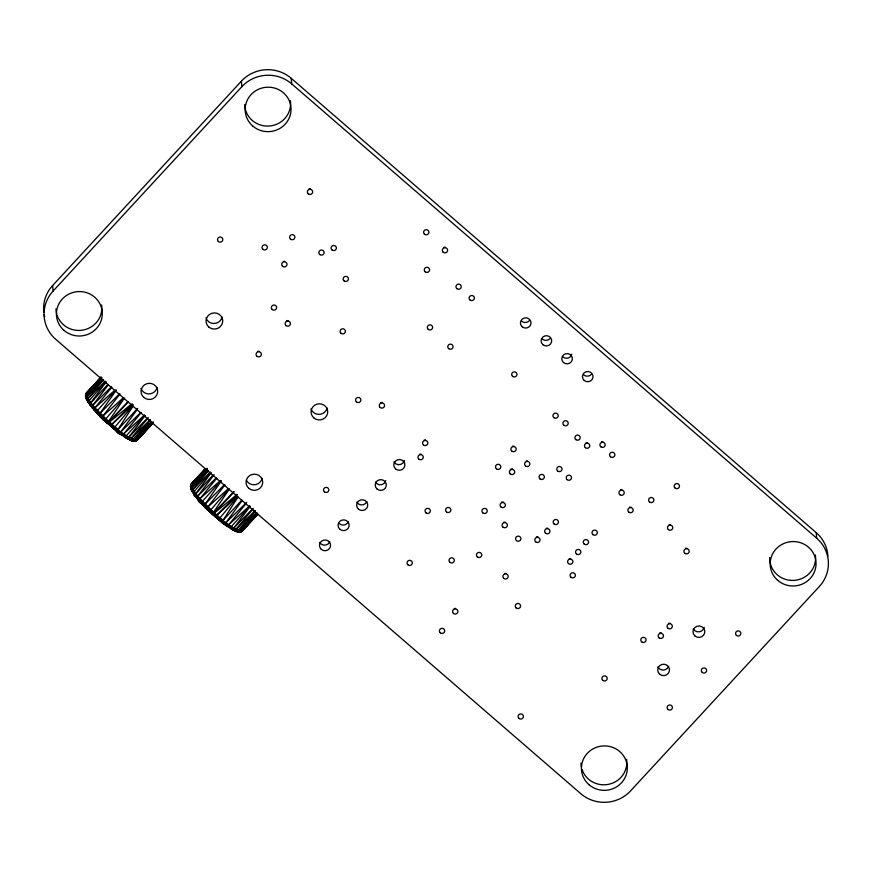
<?xml version="1.0" encoding="UTF-8"?>
<svg xmlns="http://www.w3.org/2000/svg" width="872" height="872" viewBox="0 0 872 872"><rect width="100%" height="100%" fill="white"/><g stroke="black" fill="none" stroke-linecap="round" stroke-linejoin="round"><path stroke-width="1.31" d="M103.386 379.974L87.712 398.82L87.265 400.51L89.271 403.747L88.541 402.461L89.02 400.826L105.763 381.456M123.879 397.992L105.85 418.865C104.716 422.942 99.702 417.83 102.918 416.02L119.911 394.079M228.878 488.854L209.433 511.493L215.101 516.715L237.206 494.675M214.087 474.717L197.868 495.983C195.241 498.424 201.792 507.177 202.489 501.269L220.921 480.745M152.687 423.52L137.525 439.935C129.012 443.892 120.903 431.389 114.014 427.912C103.441 418.647 92.661 408.946 85.565 396.673L86.23 393.163L100.847 377.347M152.611 423.16L136.893 440.316C124.511 437.461 115.377 426.713 105.85 418.865C98.874 411.017 88.617 403.791 86.23 393.163L101.054 377.227M88.977 403.496L86.415 399.223L86.437 397.033M207.503 468.831L191.731 487.939L191.317 489.672L192.167 491.154L190.652 486.707M204.931 469.201L190.946 484.418C193.955 496.244 205.498 504.234 213.542 512.878C222.175 519.69 230.426 529.217 241.544 531.506L257.447 514.12M241.893 531.179C229.51 528.334 220.376 517.587 210.85 509.738C203.874 501.891 193.617 494.653 191.23 484.036L205.127 469.092M100.4 378.175L85.848 394.406L85.456 396.215L87.167 400.281L86.59 399.627M191.001 489.094L190.848 485.279L205.4 469.049M191.786 485.508L190.543 486.238L190.946 484.418M205.105 469.005L191.698 483.491L191.099 486.184M101.457 378.568L86.404 395.212L85.816 397.806M224.562 484.592L205.127 504.06C202.108 506.065 206.98 511.221 207.928 506.894L224.922 484.941M98.983 415.061C106.678 421.59 95.822 415.748 100.127 413.197L119.562 393.719M191.84 484.549L205.073 469.3M86.59 398.918L86.731 397.065L101.643 379.004M104.422 420.62L110.493 425.71L132.206 403.801M150.398 419.988L132.947 439.423C131.748 441.603 127.377 438.572 131.258 440.469L135.694 441.058L136.599 439.989L135.236 441.156M134.757 441.167L137.046 439.804M137.525 439.935L152.055 423.487M190.488 486.151C200.931 505.629 219.417 521.478 238.841 531.811L241.326 531.56L257.502 514.469M241.326 531.56L241.969 529.653M241.773 531.375L242.372 529.391M242.176 531.124L249.043 523.211M144.523 415.05L123.726 433.842C121.579 436.719 112.27 430.714 117.993 429.482L133.002 406.199M221.139 521.576C213.923 514.524 220.736 524.704 222.992 520.355L238.002 497.073M107.278 423.28L124.249 398.341M215.319 516.693L212.256 514.131L229.26 489.203M100.127 413.197L116.249 390.22M205.127 504.06L221.248 481.093M88.606 402.842C93.195 408.401 88.312 404.75 90.939 402.69L106.101 381.925M210.762 472.33L194.314 491.328C192.363 493.748 195.23 499.776 195.938 493.563L211.1 472.798M121.644 434.877C117.48 432.24 118.243 433.646 120.925 431.771L137.155 409.611M223.962 523.767C216.627 516.965 223.624 526.764 225.924 522.644L242.154 500.484M150.071 419.835L130.658 438.801L128.642 439.335L125.862 437.82L127.301 438.115L128.805 437.221L145.057 415.606M255.071 510.709L235.669 529.664L233.642 530.209L230.862 528.694L232.301 528.988L233.805 528.083L250.057 506.479M90.176 404.979C94.95 410.363 90.208 407.311 92.868 405.12L108.281 384.912M87.211 392.792L100.967 377.434M208.386 470.836L193.006 489.323C190.499 491.318 195.328 495.732 191.317 489.672M131.258 440.469L132.969 440.905L134.582 440.055L150.529 420.271M237.13 531.321L235.92 531.048L237.969 531.778L239.582 530.928L255.529 511.145M92.127 407.606C96.781 412.445 92.454 409.818 95.059 407.704L111.823 387.212M201.617 503.645L199.208 500.92L199.503 499.296L216.823 478.085M123.726 433.842L141.035 412.805M226.655 525.751C219.275 519.287 226.448 528.606 228.726 524.704L246.035 503.667M131.007 438.474L148.338 417.666M236.007 529.348L253.349 508.54M132.62 405.894L114.973 427.018L112.88 428.174L115.932 430.681M237.631 496.757L219.984 517.881L217.946 519.167M85.576 394.417L100.999 377.162M85.968 394.362L85.521 394.896C96.868 414.32 115.235 432.479 136.141 440.883L153.363 422.255M86.088 395.321L86.001 398.221M190.521 485.759L191.775 485.028M191.535 487.045L191.262 489.465M133.34 441.134L135.901 440.349L151.815 422.081M239.724 531.975L237.5 531.615L239.266 532.062L240.912 531.222L256.826 512.954M115.911 389.871L96.923 411.115L96.509 412.609L99.212 415.464L92.018 407.311M255.398 510.861L237.947 530.296C236.258 532.89 231.244 528.596 237.511 531.789M237.903 531.855L240.694 531.931L242.525 530.808L257.611 514.022M207.34 468.46L191.404 486.086L190.815 488.68M250.82 521.249L256.161 515.341M144.85 415.279L126.364 435.662C124.674 438.398 120.728 434.038 126.178 438.006M249.85 506.152L231.374 526.535C229.478 529.337 225.652 524.77 231.527 528.999M43.851 312.459A35.305 34.182 -4.7 0 1 52.647 285.515L241.391 81.151A35.305 34.182 -4.7 0 1 291.237 78.327L816.247 532.672A35.305 34.182 -4.7 0 1 827.899 556.216M53.094 291.063L241.849 86.699A35.305 34.182 -4.7 0 1 291.695 83.876L816.704 538.22A35.305 34.182 -4.7 0 1 819.353 586.485L630.609 790.85A35.305 34.182 -4.7 0 1 580.763 793.673L55.754 339.328A35.305 34.182 -4.7 0 1 53.094 291.063L52.647 285.515M128.097 401.916L109.403 422.146L130.964 404.455M233.979 491.819L214.403 513.019L236.999 494.489M242.525 530.808L257.687 514.393M90.939 402.69L107.877 384.399M195.938 493.563L212.877 475.273M117.993 429.482L137.689 408.368M222.992 520.355L241.795 500.201M87.026 396.695L103.147 379.527M134.582 440.055L151.728 421.808M152.491 423.607L137.449 439.553M192.025 487.568L208.146 470.4M239.582 530.928L256.728 512.682M94.841 384.716L85.947 393.545C88.955 405.382 100.498 413.361 108.542 422.015C117.175 428.817 125.426 438.354 136.533 440.633M96.672 382.786L99.419 379.898M138.659 437.221L141.449 434.278M135.901 440.349L153.341 422.048M190.565 487.535L190.728 484.832L197.094 478.477M203.503 471.73L205.334 469.812M251.114 520.235L255.779 515.33M240.912 531.222L257.425 513.88M86.132 394.035L102.035 377.543M191.142 484.908L207.046 468.406M108.858 421.667L128.02 401.85M213.869 512.54L233.936 491.775M128.805 437.221L147.248 418.32M233.805 528.083L252.259 509.194M87.996 398.45L105.283 381.238M193.006 489.323L210.283 472.112M92.868 405.12L111.3 386.939M197.868 495.983L216.3 477.812M120.925 431.771L140.795 412.412M225.924 522.644L246.743 502.359M111.921 424.402L133.209 404.663M216.921 515.265L237.249 496.43M228.726 524.704L249.523 505.923M102.918 416.02L123.508 397.632M207.928 506.894L228.519 488.505M95.059 407.704L114.635 390.394M200.059 498.566L220.616 480.407M238.797 532.073L241.544 531.506M134.288 441.101L134.898 440.731M239.898 531.604L238.841 531.811M239.756 532.04L240.378 531.669M240.236 532.029L240.857 531.658M110.308 425.819L116.14 430.703M86.982 393.218L85.718 393.97L85.565 396.673M191.404 483.873L192.211 483.666M191.175 484.298L191.993 484.091M132.904 440.981L133.83 440.938M241.141 531.757C220.311 523.32 201.672 505.226 190.63 485.704M192.505 483.284L193.66 483.415M130.92 440.175L132.13 440.447M133.416 440.807L134.724 441.101M134.266 441.199C114.494 431.477 95.353 415.039 85.489 395.278M131.65 440.698L133.798 441.21M236.65 531.571L239.266 532.062M128.642 439.335L127.628 438.725L130.495 440.251M233.642 530.209L232.628 529.587L235.92 531.179M129.721 439.891L132.511 440.916M237.969 531.778C218.959 521.325 200.68 505.88 190.423 486.62M235.091 530.972L237.075 531.724M130.92 440.305L120.925 434.452L121.361 434.812M232.922 529.871L235.495 531.113M234.045 530.252C217.847 520.192 203.329 506.926 192.265 491.372M96.618 412.783L94.209 410.047M124.533 436.654C110.984 427.106 98.503 415.737 88.541 402.461M229.183 527.505L226.12 525.533M199.35 501.128L197.028 498.185M195.306 496.179L197.541 498.904L195.175 495.852M111.583 426.092L113.371 427.596M218.251 519.2L215.101 516.715M212.376 514.066L201.465 503.253M107.376 423.203L101.675 417.786M107.093 422.135L100.269 415.464M206.653 508.801L209.487 511.548M201.508 503.482L204.004 506.12M92.497 406.385L93.936 408.238M193.617 493.705L195.502 496.451M193.758 494.064L194.271 494.62L192.352 491.786M191.415 490.097L192.756 492.495M86.317 398.798L88.061 401.905L87.265 400.51M190.706 488.233L191.851 490.849M85.75 396.455L86.361 397.915M85.707 397.36L86.84 399.976M86.012 397.49L86.263 398.602M816.247 532.672L816.704 538.22M291.237 78.327L291.695 83.876M241.391 81.151L241.849 86.699M44.69 316.852A35.305 34.182 -4.7 0 1 44.2 314.672M290.354 100.596A22.945 22.214 -4.7 0 1 269.546 126.004A22.945 22.214 -4.7 0 1 244.705 104.509M626.608 759.316A22.945 22.214 -4.7 0 1 609.103 784.201A22.945 22.214 -4.7 0 1 582.093 769.584M581.417 767.131A22.945 22.214 -4.7 0 1 580.97 763.218M505.106 522.077A2.66 2.572 -4.7 0 1 503.733 522.154M815.364 554.952A22.945 22.214 -4.7 0 1 793.869 580.403A22.945 22.214 -4.7 0 1 769.725 557.535M101.599 304.971A22.945 22.214 -4.7 0 1 84.094 329.845A22.945 22.214 -4.7 0 1 57.083 315.228M56.713 314.029A22.945 22.214 -4.7 0 1 55.961 308.873M704.216 627.317A5.908 5.723 -4.7 0 1 693.218 628.865M668.628 666.481A5.908 5.723 -4.7 0 1 657.924 667.08M157.069 387.473A8.339 8.077 -4.7 0 1 140.981 388.389M329.736 541.795A5.559 5.385 -4.7 0 1 319.664 542.362M222.088 317.07A8.339 8.077 -4.7 0 1 206.01 317.986M262.069 478.336A8.339 8.077 -4.7 0 1 246.384 480.21M505.913 573.34A2.66 2.572 -4.7 0 1 504.539 573.416M404.325 460.438A5.559 5.385 -4.7 0 1 393.97 461.898M630.903 507.057A2.66 2.572 -4.7 0 1 629.529 507.133M327.098 407.943A8.339 8.077 -4.7 0 1 311.01 408.848M602.933 441.723A2.66 2.572 -4.7 0 1 601.56 441.799M425.58 439.924A2.66 2.572 -4.7 0 1 424.206 440M621.943 489.661A2.66 2.572 -4.7 0 1 620.57 489.737M547.681 528.127A2.66 2.572 -4.7 0 1 546.308 528.203M288.131 320.515A2.66 2.572 -4.7 0 1 286.757 320.602M382.263 402.439A2.66 2.572 -4.7 0 1 380.89 402.515M529.206 320.798A5.297 5.123 -4.7 0 1 521.729 321.223M284.708 261.262A2.66 2.572 -4.7 0 1 283.335 261.338M503.111 501.967A2.66 2.572 -4.7 0 1 501.738 502.043M513.913 446.05A2.66 2.572 -4.7 0 1 512.551 446.126M512.431 468.885A2.66 2.572 -4.7 0 1 511.057 468.962M591.216 374.47A5.297 5.123 -4.7 0 1 583.739 374.895M587.488 442.595A2.66 2.572 -4.7 0 1 586.115 442.682M571.792 354.206A5.297 5.123 -4.7 0 1 563.072 357.008M385.74 480.559A5.559 5.385 -4.7 0 1 375.396 482.02M366.883 501.564A5.559 5.385 -4.7 0 1 356.822 502.13M348.31 521.674A5.559 5.385 -4.7 0 1 339.437 523.723M570.615 558.538A2.66 2.572 -4.7 0 1 569.242 558.614M661.194 632.789A2.66 2.572 -4.7 0 1 659.821 632.865M670.056 623.197A2.66 2.572 -4.7 0 1 668.682 623.273M686.907 548.183A2.66 2.572 -4.7 0 1 685.545 548.259M670.492 524.552A2.66 2.572 -4.7 0 1 669.118 524.628M259.071 351.22A2.66 2.572 -4.7 0 1 257.698 351.296M537.795 536.792A2.66 2.572 -4.7 0 1 536.422 536.869M310.377 188.777A2.66 2.572 -4.7 0 1 309.004 188.853M445.341 247.201A2.66 2.572 -4.7 0 1 443.968 247.277M527.604 460.885A2.66 2.572 -4.7 0 1 526.241 460.961M455.598 608.394A2.66 2.572 -4.7 0 1 454.225 608.471M549.883 338.696A5.297 5.123 -4.7 0 1 542.406 339.11M420.98 454.094A2.66 2.572 -4.7 0 1 419.617 454.17M252.76 126.026A22.945 22.214 -4.7 0 0 290.54 113.905A22.945 22.214 -4.7 0 0 260.99 88.323A22.945 22.214 -4.7 0 0 252.76 126.026M272.228 309.505A2.66 2.572 -4.7 0 0 276.598 308.099A2.66 2.572 -4.7 0 0 273.187 305.135A2.66 2.572 -4.7 0 0 272.228 309.505M218.371 241.5A2.66 2.572 -4.7 0 0 222.742 240.094A2.66 2.572 -4.7 0 0 219.319 237.14A2.66 2.572 -4.7 0 0 218.371 241.5M321.31 549.382A5.559 5.385 -4.7 0 0 330.466 546.45A5.559 5.385 -4.7 0 0 323.305 540.248A5.559 5.385 -4.7 0 0 321.31 549.382M589.025 784.735A22.945 22.214 -4.7 0 0 626.804 772.614A22.945 22.214 -4.7 0 0 597.244 747.042A22.945 22.214 -4.7 0 0 589.025 784.735M449.898 562.298A2.66 2.572 -4.7 0 0 454.268 560.892A2.66 2.572 -4.7 0 0 450.846 557.927A2.66 2.572 -4.7 0 0 449.898 562.298M668.355 529.577A2.66 2.572 -4.7 0 0 672.726 528.181A2.66 2.572 -4.7 0 0 669.304 525.217A2.66 2.572 -4.7 0 0 668.355 529.577M496.375 468.765A2.66 2.572 -4.7 0 0 500.746 467.359A2.66 2.572 -4.7 0 0 497.323 464.405A2.66 2.572 -4.7 0 0 496.375 468.765M423.443 444.949A2.66 2.572 -4.7 0 0 427.814 443.554A2.66 2.572 -4.7 0 0 424.392 440.589A2.66 2.572 -4.7 0 0 423.443 444.949M512.54 376.344A2.66 2.572 -4.7 0 0 516.911 374.949A2.66 2.572 -4.7 0 0 513.488 371.984A2.66 2.572 -4.7 0 0 512.54 376.344M428.207 329.333A2.66 2.572 -4.7 0 0 432.577 327.937A2.66 2.572 -4.7 0 0 429.155 324.973A2.66 2.572 -4.7 0 0 428.207 329.333M256.935 356.245A2.66 2.572 -4.7 0 0 261.306 354.85A2.66 2.572 -4.7 0 0 257.883 351.885A2.66 2.572 -4.7 0 0 256.935 356.245M535.648 541.828A2.66 2.572 -4.7 0 0 540.019 540.422A2.66 2.572 -4.7 0 0 536.607 537.468A2.66 2.572 -4.7 0 0 535.648 541.828M356.452 401.916A2.66 2.572 -4.7 0 0 360.823 400.51A2.66 2.572 -4.7 0 0 357.4 397.556A2.66 2.572 -4.7 0 0 356.452 401.916M477.344 556.881A2.66 2.572 -4.7 0 0 481.715 555.475A2.66 2.572 -4.7 0 0 478.292 552.51A2.66 2.572 -4.7 0 0 477.344 556.881M610.465 456.732A2.66 2.572 -4.7 0 0 614.836 455.337A2.66 2.572 -4.7 0 0 611.414 452.372A2.66 2.572 -4.7 0 0 610.465 456.732M324.395 491.852A2.66 2.572 -4.7 0 0 328.766 490.446A2.66 2.572 -4.7 0 0 325.343 487.492A2.66 2.572 -4.7 0 0 324.395 491.852M344.026 280.849A2.66 2.572 -4.7 0 0 348.397 279.443A2.66 2.572 -4.7 0 0 344.985 276.489A2.66 2.572 -4.7 0 0 344.026 280.849M424.468 234.165A2.66 2.572 -4.7 0 0 428.839 232.77A2.66 2.572 -4.7 0 0 425.416 229.805A2.66 2.572 -4.7 0 0 424.468 234.165M542.864 344.669A5.297 5.123 -4.7 0 0 551.573 341.868A5.297 5.123 -4.7 0 0 544.76 335.96A5.297 5.123 -4.7 0 0 542.864 344.669M377.042 489.039A5.559 5.385 -4.7 0 0 386.198 486.107A5.559 5.385 -4.7 0 0 379.037 479.905A5.559 5.385 -4.7 0 0 377.042 489.039M522.186 326.771A5.297 5.123 -4.7 0 0 530.906 323.981A5.297 5.123 -4.7 0 0 524.083 318.073A5.297 5.123 -4.7 0 0 522.186 326.771M563.53 362.556A5.297 5.123 -4.7 0 0 572.25 359.755A5.297 5.123 -4.7 0 0 565.427 353.858A5.297 5.123 -4.7 0 0 563.53 362.556M469.954 299.979A2.66 2.572 -4.7 0 0 474.324 298.573A2.66 2.572 -4.7 0 0 470.913 295.619A2.66 2.572 -4.7 0 0 469.954 299.979M502.959 527.113A2.66 2.572 -4.7 0 0 507.33 525.707A2.66 2.572 -4.7 0 0 503.907 522.742A2.66 2.572 -4.7 0 0 502.959 527.113M584.153 544.041A2.66 2.572 -4.7 0 0 588.524 542.635A2.66 2.572 -4.7 0 0 585.101 539.681A2.66 2.572 -4.7 0 0 584.153 544.041M641.661 641.836A2.66 2.572 -4.7 0 0 646.032 640.429A2.66 2.572 -4.7 0 0 642.61 637.476A2.66 2.572 -4.7 0 0 641.661 641.836M777.769 580.371A22.945 22.214 -4.7 0 0 815.549 568.25A22.945 22.214 -4.7 0 0 785.999 542.678A22.945 22.214 -4.7 0 0 777.769 580.371M518.993 718.397A2.66 2.572 -4.7 0 0 523.364 716.991A2.66 2.572 -4.7 0 0 519.941 714.037A2.66 2.572 -4.7 0 0 518.993 718.397M600.786 446.758A2.66 2.572 -4.7 0 0 605.157 445.352A2.66 2.572 -4.7 0 0 601.745 442.387A2.66 2.572 -4.7 0 0 600.786 446.758M675.059 488.048A2.66 2.572 -4.7 0 0 679.43 486.641A2.66 2.572 -4.7 0 0 676.018 483.688A2.66 2.572 -4.7 0 0 675.059 488.048M64.016 330.39A22.945 22.214 -4.7 0 0 101.795 318.269A22.945 22.214 -4.7 0 0 72.245 292.698A22.945 22.214 -4.7 0 0 64.016 330.39M694.951 635.982A5.908 5.723 -4.7 0 0 704.674 632.865A5.908 5.723 -4.7 0 0 697.066 626.281A5.908 5.723 -4.7 0 0 694.951 635.982M585.352 447.63A2.66 2.572 -4.7 0 0 589.723 446.224A2.66 2.572 -4.7 0 0 586.3 443.27A2.66 2.572 -4.7 0 0 585.352 447.63M659.646 674.198A5.908 5.723 -4.7 0 0 669.38 671.08A5.908 5.723 -4.7 0 0 661.772 664.497A5.908 5.723 -4.7 0 0 659.646 674.198M456.83 288.621A2.66 2.572 -4.7 0 0 461.201 287.215A2.66 2.572 -4.7 0 0 457.778 284.261A2.66 2.572 -4.7 0 0 456.83 288.621M143.793 397.425A8.339 8.077 -4.7 0 0 157.527 393.021A8.339 8.077 -4.7 0 0 146.79 383.724A8.339 8.077 -4.7 0 0 143.793 397.425M208.822 327.022A8.339 8.077 -4.7 0 0 222.545 322.618A8.339 8.077 -4.7 0 0 211.809 313.321A8.339 8.077 -4.7 0 0 208.822 327.022M340.985 333.257A2.66 2.572 -4.7 0 0 345.356 331.851A2.66 2.572 -4.7 0 0 341.933 328.897A2.66 2.572 -4.7 0 0 340.985 333.257M503.776 578.376A2.66 2.572 -4.7 0 0 508.147 576.97A2.66 2.572 -4.7 0 0 504.725 574.016A2.66 2.572 -4.7 0 0 503.776 578.376M628.756 512.093A2.66 2.572 -4.7 0 0 633.127 510.687A2.66 2.572 -4.7 0 0 629.704 507.722A2.66 2.572 -4.7 0 0 628.756 512.093M248.793 488.298A8.339 8.077 -4.7 0 0 262.526 483.895A8.339 8.077 -4.7 0 0 251.79 474.597A8.339 8.077 -4.7 0 0 248.793 488.298M395.626 468.929A5.559 5.385 -4.7 0 0 404.782 465.986A5.559 5.385 -4.7 0 0 397.621 459.795A5.559 5.385 -4.7 0 0 395.626 468.929M313.822 417.895A8.339 8.077 -4.7 0 0 327.545 413.492A8.339 8.077 -4.7 0 0 316.808 404.194A8.339 8.077 -4.7 0 0 313.822 417.895M619.796 494.686A2.66 2.572 -4.7 0 0 624.167 493.29A2.66 2.572 -4.7 0 0 620.744 490.326A2.66 2.572 -4.7 0 0 619.796 494.686M554.036 523.952A2.66 2.572 -4.7 0 0 558.407 522.546A2.66 2.572 -4.7 0 0 554.984 519.592A2.66 2.572 -4.7 0 0 554.036 523.952M446.464 511.908A2.66 2.572 -4.7 0 0 450.835 510.512A2.66 2.572 -4.7 0 0 447.412 507.548A2.66 2.572 -4.7 0 0 446.464 511.908M500.964 507.003A2.66 2.572 -4.7 0 0 505.335 505.597A2.66 2.572 -4.7 0 0 501.923 502.632A2.66 2.572 -4.7 0 0 500.964 507.003M319.708 254.515A2.66 2.572 -4.7 0 0 324.079 253.109A2.66 2.572 -4.7 0 0 320.656 250.155A2.66 2.572 -4.7 0 0 319.708 254.515M553.807 417.59A2.66 2.572 -4.7 0 0 558.178 416.184A2.66 2.572 -4.7 0 0 554.766 413.23A2.66 2.572 -4.7 0 0 553.807 417.59M407.911 564.805A2.66 2.572 -4.7 0 0 412.282 563.41A2.66 2.572 -4.7 0 0 408.859 560.445A2.66 2.572 -4.7 0 0 407.911 564.805M516.159 607.926A2.66 2.572 -4.7 0 0 520.53 606.531A2.66 2.572 -4.7 0 0 517.107 603.566A2.66 2.572 -4.7 0 0 516.159 607.926M545.534 533.152A2.66 2.572 -4.7 0 0 549.905 531.757A2.66 2.572 -4.7 0 0 546.493 528.792A2.66 2.572 -4.7 0 0 545.534 533.152M285.994 325.55A2.66 2.572 -4.7 0 0 290.365 324.144A2.66 2.572 -4.7 0 0 286.942 321.19A2.66 2.572 -4.7 0 0 285.994 325.55M262.93 249.305A2.66 2.572 -4.7 0 0 267.301 247.899A2.66 2.572 -4.7 0 0 263.889 244.945A2.66 2.572 -4.7 0 0 262.93 249.305M380.127 407.464A2.66 2.572 -4.7 0 0 384.498 406.069A2.66 2.572 -4.7 0 0 381.075 403.104A2.66 2.572 -4.7 0 0 380.127 407.464M557.622 470.989A2.66 2.572 -4.7 0 0 561.993 469.583A2.66 2.572 -4.7 0 0 558.571 466.629A2.66 2.572 -4.7 0 0 557.622 470.989M448.633 348.626A2.66 2.572 -4.7 0 0 453.004 347.23A2.66 2.572 -4.7 0 0 449.592 344.266A2.66 2.572 -4.7 0 0 448.633 348.626M567.094 479.644A2.66 2.572 -4.7 0 0 571.465 478.248A2.66 2.572 -4.7 0 0 568.053 475.284A2.66 2.572 -4.7 0 0 567.094 479.644M282.572 266.298A2.66 2.572 -4.7 0 0 286.942 264.892A2.66 2.572 -4.7 0 0 283.52 261.938A2.66 2.572 -4.7 0 0 282.572 266.298M667.996 709.459A2.66 2.572 -4.7 0 0 672.367 708.053A2.66 2.572 -4.7 0 0 668.944 705.099A2.66 2.572 -4.7 0 0 667.996 709.459M736.415 635.372A2.66 2.572 -4.7 0 0 740.786 633.966A2.66 2.572 -4.7 0 0 737.374 631.012A2.66 2.572 -4.7 0 0 736.415 635.372M511.777 451.075A2.66 2.572 -4.7 0 0 516.148 449.68A2.66 2.572 -4.7 0 0 512.725 446.715A2.66 2.572 -4.7 0 0 511.777 451.075M702.211 672.41A2.66 2.572 -4.7 0 0 706.582 671.015A2.66 2.572 -4.7 0 0 703.159 668.05A2.66 2.572 -4.7 0 0 702.211 672.41M331.96 249.948A2.66 2.572 -4.7 0 0 336.33 248.542A2.66 2.572 -4.7 0 0 332.908 245.588A2.66 2.572 -4.7 0 0 331.96 249.948M510.284 473.91A2.66 2.572 -4.7 0 0 514.654 472.515A2.66 2.572 -4.7 0 0 511.243 469.55A2.66 2.572 -4.7 0 0 510.284 473.91M563.792 425.187A2.66 2.572 -4.7 0 0 568.163 423.792A2.66 2.572 -4.7 0 0 564.74 420.827A2.66 2.572 -4.7 0 0 563.792 425.187M584.196 380.443A5.297 5.123 -4.7 0 0 592.916 377.641A5.297 5.123 -4.7 0 0 586.093 371.745A5.297 5.123 -4.7 0 0 584.196 380.443M592.884 534.591A2.66 2.572 -4.7 0 0 597.255 533.184A2.66 2.572 -4.7 0 0 593.832 530.22A2.66 2.572 -4.7 0 0 592.884 534.591M482.805 512.867A2.66 2.572 -4.7 0 0 487.175 511.472A2.66 2.572 -4.7 0 0 483.764 508.507A2.66 2.572 -4.7 0 0 482.805 512.867M358.468 509.161A5.559 5.385 -4.7 0 0 367.624 506.218A5.559 5.385 -4.7 0 0 360.463 500.027A5.559 5.385 -4.7 0 0 358.468 509.161M425.928 512.823A2.66 2.572 -4.7 0 0 430.299 511.428A2.66 2.572 -4.7 0 0 426.877 508.463A2.66 2.572 -4.7 0 0 425.928 512.823M339.895 529.271A5.559 5.385 -4.7 0 0 349.04 526.339A5.559 5.385 -4.7 0 0 341.889 520.137A5.559 5.385 -4.7 0 0 339.895 529.271M516.464 540.618A2.66 2.572 -4.7 0 0 520.835 539.212A2.66 2.572 -4.7 0 0 517.412 536.258A2.66 2.572 -4.7 0 0 516.464 540.618M425.155 271.77A2.66 2.572 -4.7 0 0 429.525 270.375A2.66 2.572 -4.7 0 0 426.103 267.41A2.66 2.572 -4.7 0 0 425.155 271.77M649.455 501.967A2.66 2.572 -4.7 0 0 653.826 500.561A2.66 2.572 -4.7 0 0 650.403 497.607A2.66 2.572 -4.7 0 0 649.455 501.967M568.468 563.574A2.66 2.572 -4.7 0 0 572.839 562.168A2.66 2.572 -4.7 0 0 569.427 559.214A2.66 2.572 -4.7 0 0 568.468 563.574M570.964 577.22A2.66 2.572 -4.7 0 0 575.335 575.814A2.66 2.572 -4.7 0 0 571.912 572.86A2.66 2.572 -4.7 0 0 570.964 577.22M659.058 637.813A2.66 2.572 -4.7 0 0 663.428 636.418A2.66 2.572 -4.7 0 0 660.006 633.454A2.66 2.572 -4.7 0 0 659.058 637.813M575.771 439.575A2.66 2.572 -4.7 0 0 580.142 438.169A2.66 2.572 -4.7 0 0 576.719 435.215A2.66 2.572 -4.7 0 0 575.771 439.575M576.436 553.927A2.66 2.572 -4.7 0 0 580.807 552.521A2.66 2.572 -4.7 0 0 577.384 549.556A2.66 2.572 -4.7 0 0 576.436 553.927M602.77 680.356A2.66 2.572 -4.7 0 0 607.141 678.95A2.66 2.572 -4.7 0 0 603.729 675.996A2.66 2.572 -4.7 0 0 602.77 680.356M667.919 628.222A2.66 2.572 -4.7 0 0 672.29 626.826A2.66 2.572 -4.7 0 0 668.868 623.862A2.66 2.572 -4.7 0 0 667.919 628.222M684.771 553.219A2.66 2.572 -4.7 0 0 689.142 551.812A2.66 2.572 -4.7 0 0 685.719 548.859A2.66 2.572 -4.7 0 0 684.771 553.219M539.932 478.881A2.66 2.572 -4.7 0 0 544.302 477.485A2.66 2.572 -4.7 0 0 540.88 474.521A2.66 2.572 -4.7 0 0 539.932 478.881M308.241 193.813A2.66 2.572 -4.7 0 0 312.612 192.407A2.66 2.572 -4.7 0 0 309.189 189.442A2.66 2.572 -4.7 0 0 308.241 193.813M443.205 252.237A2.66 2.572 -4.7 0 0 447.576 250.831A2.66 2.572 -4.7 0 0 444.153 247.877A2.66 2.572 -4.7 0 0 443.205 252.237M290.474 239.113A2.66 2.572 -4.7 0 0 294.845 237.707A2.66 2.572 -4.7 0 0 291.422 234.753A2.66 2.572 -4.7 0 0 290.474 239.113M525.467 465.91A2.66 2.572 -4.7 0 0 529.838 464.514A2.66 2.572 -4.7 0 0 526.416 461.55A2.66 2.572 -4.7 0 0 525.467 465.91M440.273 632.81A2.66 2.572 -4.7 0 0 444.644 631.404A2.66 2.572 -4.7 0 0 441.232 628.45A2.66 2.572 -4.7 0 0 440.273 632.81M453.462 613.419A2.66 2.572 -4.7 0 0 457.833 612.024A2.66 2.572 -4.7 0 0 454.41 609.059A2.66 2.572 -4.7 0 0 453.462 613.419M418.843 459.13A2.66 2.572 -4.7 0 0 423.214 457.724A2.66 2.572 -4.7 0 0 419.792 454.77A2.66 2.572 -4.7 0 0 418.843 459.13"/></g></svg>
